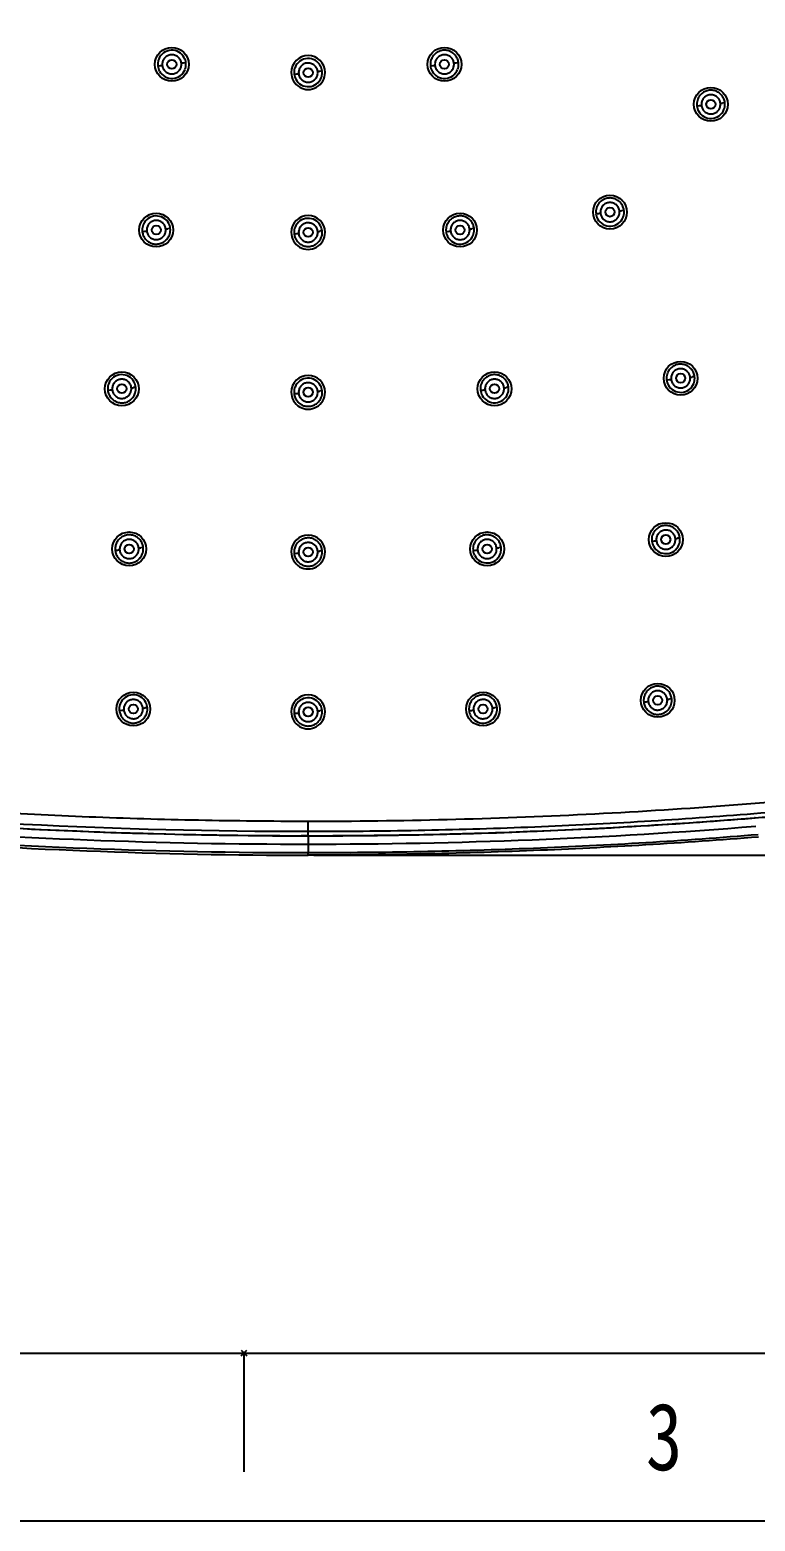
# Model space of a CAD drawing. Header units: inches. Extents: x 440 to 1212, y -520 to 27.
# Drawn here: x 618.9 to 698.2, y -519.3 to -356.3 of the extents above; entities that cross this region are included whole.
import ezdxf

# ---------------------------------------------------------------- set-up
doc = ezdxf.new("R2010")
doc.units = ezdxf.units.IN
doc.header["$LTSCALE"] = 1.21
doc.header["$MEASUREMENT"] = 0
doc.header["$PDMODE"] = 3
doc.header["$PDSIZE"] = 0.3125
doc.layers.get('0').update_dxf_attribs({"linetype": 'CONTINUOUS'})
doc.layers.get('Defpoints').update_dxf_attribs({"linetype": 'CONTINUOUS'})
doc.layers.add('DIM', color=2, linetype='CONTINUOUS')
doc.layers.add('FORM', color=7, linetype='CONTINUOUS')
doc.styles.get("Standard").update_dxf_attribs({"font": 'txt', "width": 0.8})
doc.dimstyles.new('사본 ISO-25', dxfattribs={"dimtxt": 4, "dimasz": 4, "dimexe": 1.25, "dimexo": 0.625, "dimgap": 1, "dimtad": 1, "dimtoh": 1, "dimdec": 1, "dimdsep": 46, "dimtxsty": 'Standard', "dimcen": 2.5, "dimclrd": 3, "dimclre": 3, "dimclrt": 4, "dimadec": 0, "dimazin": 0, "dimtfac": 1, "dimtdec": 1, "dimtmove": 0, "dimatfit": 3, "dimfxl": 1, "dimtfillclr": 4, "dimarcsym": 0})

# ---------------------------------------------------------------- blocks, each defined once
blk = doc.blocks.new('*D2')
at = {"layer": 'Defpoints', "color": 0, "transparency": 16777216}
for p in [(649.29, -249.52), (649.28, -446.52), (856.08, -446.53)]:
    blk.add_point(p, dxfattribs=at)
at = {"layer": 'DIM', "color": 3, "lineweight": -2, "transparency": 16777216}
for p, q in [((649.92, -249.52), (857.34, -249.53)), ((856.09, -257.53), (856.08, -438.53)), ((649.91, -446.52), (857.33, -446.53))]:
    blk.add_line(p, q, dxfattribs=at)
at = {"layer": 'DIM', "color": 3, "transparency": 16777216}
for points in [[(854.76, -257.53), (857.43, -257.53), (856.09, -249.53)], [(854.75, -438.53), (857.41, -438.53), (856.08, -446.53)]]:
    blk.add_solid(points, dxfattribs=at)
at = {"layer": 'DIM', "color": 4, "transparency": 16777216, "insert": (851.09, -348.03), "char_height": 8, "attachment_point": 5, "rotation": 89.9964}
blk.add_mtext('197', dxfattribs=at)

msp = doc.modelspace()

# ---------------------------------------------------------------- linework, layer by layer
at = {"color": 7, "linetype": 'Continuous'}
for p, q in [((633.12, -360.22), (633.35, -360.2)), ((635.66, -359.96), (635.43, -359.98)), ((635.92, -359.93), (635.66, -359.96)), ((665.46, -359.95), (665.24, -359.98)), ((665.73, -359.92), (665.46, -359.95)), ((632.86, -360.25), (633.12, -360.22)), ((647.76, -361.15), (648.03, -361.13)), ((650.56, -360.86), (650.34, -360.88)), ((650.83, -360.83), (650.56, -360.86)), ((662.66, -360.25), (662.93, -360.22)), ((662.93, -360.22), (663.15, -360.2)), ((691.79, -364.63), (692.06, -364.6)), ((694.85, -364.3), (694.59, -364.33)), ((680.76, -376.41), (681.03, -376.38)), ((683.82, -376.07), (683.56, -376.1)), ((634.22, -378.04), (633.95, -378.07)), ((667.43, -378.03), (667.17, -378.06)), ((631.15, -378.35), (631.41, -378.33)), ((647.76, -378.62), (648.02, -378.59)), ((650.83, -378.3), (650.56, -378.33)), ((664.37, -378.36), (664.64, -378.34)), ((691.54, -394.23), (691.28, -394.26)), ((627.39, -395.7), (627.65, -395.68)), ((630.45, -395.39), (630.19, -395.42)), ((650.83, -395.77), (650.56, -395.8)), ((668.13, -395.71), (668.4, -395.69)), ((671.2, -395.37), (670.94, -395.41)), ((688.48, -394.57), (688.75, -394.54)), ((647.76, -396.08), (648.02, -396.06)), ((686.86, -412.2), (687.13, -412.18)), ((689.93, -411.86), (689.67, -411.89)), ((628.2, -413.2), (628.46, -413.19)), ((631.26, -412.9), (631, -412.93)), ((647.76, -413.55), (648.02, -413.53)), ((650.83, -413.24), (650.56, -413.28)), ((667.32, -413.22), (667.59, -413.2)), ((670.39, -412.88), (670.13, -412.92)), ((685.98, -429.77), (686.24, -429.75)), ((689.04, -429.42), (688.78, -429.46)), ((628.64, -430.69), (628.91, -430.68)), ((631.71, -430.4), (631.44, -430.43)), ((647.76, -431.01), (648.02, -430.99)), ((650.83, -430.71), (650.56, -430.75)), ((666.88, -430.72), (667.14, -430.7)), ((669.94, -430.37), (669.68, -430.41)), ((649.29, -444.4), (649.29, -442.84)), ((698.16, -442.44), (698.09, -442.44)), ((649.29, -444.4), (648.51, -444.4)), ((649.29, -444.4), (649.29, -445.31)), ((649.29, -445.31), (649.29, -446.24)), ((649.29, -446.52), (649.29, -446.23))]:
    msp.add_line(p, q, dxfattribs=at)
for centre, radius in [((634.39, -360.09), 1.85), ((664.19, -360.09), 1.85), ((634.39, -360.09), 0.499), ((664.19, -360.09), 0.499), ((649.29, -360.99), 0.499), ((693.32, -364.46), 1.85), ((693.32, -364.46), 0.499), ((682.29, -376.24), 1.85), ((632.68, -378.2), 1.85), ((665.9, -378.2), 1.85), ((682.29, -376.24), 0.499), ((632.69, -378.19), 0.499), ((649.29, -378.46), 0.499), ((665.9, -378.19), 0.499), ((690.01, -394.4), 1.85), ((628.92, -395.55), 1.85), ((669.67, -395.55), 1.85), ((690.01, -394.39), 0.499), ((628.92, -395.54), 0.499), ((649.29, -395.92), 0.499), ((669.66, -395.54), 0.499), ((688.4, -412.03), 1.85), ((629.73, -413.05), 1.85), ((668.86, -413.05), 1.85), ((688.39, -412.02), 0.499), ((629.73, -413.05), 0.499), ((649.29, -413.39), 0.499), ((668.86, -413.05), 0.499), ((687.51, -429.6), 1.85), ((630.18, -430.55), 1.85), ((630.18, -430.54), 0.499), ((668.41, -430.55), 1.85), ((668.41, -430.54), 0.499), ((687.51, -429.59), 0.499), ((649.29, -430.85), 0.499)]:
    msp.add_circle(centre, radius, dxfattribs=at)
for centre, radius, start, end in [((634.39, -360.09), 1.54, 27.7144, 158.2171), ((634.4, -360.09), 1.55, 158.2887, 179.9049), ((634.36, -360.09), 1.51, 179.8146, 185.9614), ((634.39, -360.09), 1.05, 173.9195, 185.9473), ((634.39, -360.09), 1.05, 353.8556, 5.8885), ((634.38, -360.09), 1.55, 5.4348, 27.634), ((634.38, -360.08), 1.55, 339.1266, 359.9735), ((634.39, -360.09), 1.54, 0.0337, 5.3575), ((649.29, -360.99), 1.85, 0.0373, 179.956), ((649.29, -360.99), 1.54, 27.7013, 158.2134), ((664.21, -360.09), 1.56, 158.3497, 179.7871), ((664.17, -360.09), 1.51, 179.8491, 186.1074), ((664.2, -360.09), 1.05, 174.0557, 186.0858), ((664.19, -360.09), 1.05, 353.9988, 6.023), ((664.19, -360.08), 1.55, 339.0911, 359.9733), ((664.19, -360.09), 1.55, 4.7793, 6.0935), ((664.19, -360.09), 1.54, 2.8814, 4.7785), ((664.2, -360.09), 1.54, 0.0272, 2.8791), ((634.4, -360.08), 1.55, 186.0489, 208.4101), ((634.39, -360.09), 1.54, 208.4886, 339.0616), ((649.29, -360.99), 1.85, 179.9586, 0.0347), ((649.3, -360.99), 1.55, 158.285, 179.9026), ((649.26, -361), 1.51, 179.8122, 185.9523), ((649.3, -360.99), 1.55, 186.0366, 207.9122), ((649.29, -360.99), 1.54, 207.9823, 274.0011), ((637.5, -258.21), 103.45, 275.8375, 275.9614), ((649.3, -360.99), 1.05, 173.9145, 185.9367), ((649.29, -360.99), 1.54, 274.0093, 338.5171), ((649.29, -360.99), 1.05, 353.8511, 5.8724), ((649.28, -360.99), 1.55, 5.5436, 27.6226), ((649.28, -360.99), 1.55, 338.5848, 359.9692), ((649.29, -360.99), 1.54, 0.0357, 5.4682), ((664.2, -360.08), 1.55, 186.1927, 208.5337), ((664.19, -360.09), 1.54, 208.6108, 339.0293), ((693.34, -364.47), 1.56, 158.3463, 179.7794), ((693.29, -364.46), 1.51, 179.8412, 186.146), ((693.33, -364.46), 1.55, 186.2288, 207.8283), ((693.32, -364.46), 1.54, 207.8979, 338.2967), ((682.55, -273.84), 91.26, 275.9786, 276.1195), ((693.33, -364.46), 1.05, 174.0692, 186.1142), ((686.18, -288.18), 76.61, 276.1331, 276.3019), ((693.32, -364.46), 1.05, 354.0691, 6.1145), ((693.31, -364.46), 1.55, 338.367, 359.9666), ((693.37, -364.46), 1.49, 4.0178, 6.117), ((693.35, -364.46), 1.51, 359.8827, 4.0127), ((682.31, -376.24), 1.56, 158.3296, 179.7533), ((682.27, -376.24), 1.52, 179.8205, 184.0735), ((682.25, -376.24), 1.5, 184.078, 186.2342), ((682.3, -376.24), 1.55, 186.3027, 207.8971), ((675.78, -326.02), 50.63, 275.9423, 276.1958), ((682.3, -376.24), 1.05, 174.1371, 186.1792), ((678.28, -329.55), 46.85, 276.194, 276.4706), ((682.29, -376.24), 1.05, 354.137, 6.1795), ((682.28, -376.24), 1.55, 338.3996, 359.9938), ((682.34, -376.23), 1.49, 4.0619, 6.1703), ((682.32, -376.23), 1.51, 359.909, 4.0568), ((632.7, -378.2), 1.55, 158.2381, 179.8638), ((632.69, -378.2), 1.54, 27.6034, 158.1656), ((632.69, -378.2), 1.05, 173.8165, 185.8449), ((629.11, -333), 45.33, 275.8421, 276.125), ((632.68, -378.2), 1.05, 353.8166, 5.8445), ((632.68, -378.2), 1.55, 5.9062, 27.5313), ((632.73, -378.19), 1.5, 3.8595, 5.8361), ((632.71, -378.19), 1.52, 359.953, 3.8556), ((649.29, -378.46), 1.85, 0.0685, 179.8986), ((649.3, -378.46), 1.55, 158.2358, 179.8626), ((649.29, -378.46), 1.54, 27.5933, 158.1633), ((649.28, -378.46), 1.55, 5.8943, 27.521), ((665.92, -378.2), 1.56, 158.325, 179.7472), ((665.91, -378.2), 1.05, 174.1563, 186.1905), ((662.21, -334.53), 43.81, 276.2021, 276.4987), ((665.9, -378.2), 1.05, 354.1562, 6.1909), ((665.95, -378.19), 1.49, 4.0695, 6.1784), ((665.93, -378.19), 1.51, 359.9155, 4.0643), ((682.29, -376.24), 1.54, 207.9663, 338.3299), ((632.66, -378.2), 1.51, 179.783, 183.8303), ((632.63, -378.2), 1.49, 183.8353, 185.8921), ((626.91, -332.36), 46.2, 275.5921, 275.8729), ((632.67, -378.19), 1.56, 338.405, 359.8814), ((649.29, -378.46), 1.85, 179.9009, 0.0661), ((649.27, -378.46), 1.51, 179.7814, 183.8255), ((649.24, -378.46), 1.49, 183.8304, 185.8856), ((643.75, -334.8), 44, 275.5712, 275.8667), ((649.3, -378.46), 1.05, 173.8137, 185.836), ((645.81, -334.16), 44.43, 275.8452, 276.1332), ((649.29, -378.46), 1.05, 353.8138, 5.8356), ((649.28, -378.45), 1.56, 338.4064, 359.883), ((649.33, -378.45), 1.5, 3.8519, 5.8239), ((649.32, -378.45), 1.52, 359.9545, 3.8481), ((665.88, -378.2), 1.52, 179.8141, 184.078), ((665.86, -378.2), 1.5, 184.0825, 186.2441), ((665.91, -378.19), 1.55, 186.3127, 207.9067), ((665.9, -378.2), 1.54, 207.9759, 338.3371), ((659.92, -332.94), 45.65, 275.9337, 276.2142), ((665.89, -378.19), 1.55, 338.4066, 0.0006), ((628.92, -395.54), 1.54, 27.4991, 158.1171), ((649.29, -395.93), 1.85, 0.1067, 179.8413), ((649.29, -395.93), 1.54, 27.4855, 158.1134), ((690.03, -394.4), 1.56, 158.3069, 179.7171), ((689.99, -394.4), 1.52, 179.783, 184.1356), ((690.02, -394.4), 1.05, 174.2264, 186.2754), ((687.79, -364.6), 29.87, 276.2857, 276.7197), ((690.01, -394.4), 1.05, 354.2263, 6.2758), ((690, -394.39), 1.55, 338.4455, 0.0309), ((690.06, -394.39), 1.49, 4.1267, 6.2499), ((690.04, -394.39), 1.51, 359.9449, 4.1215), ((628.93, -395.55), 1.55, 158.1905, 179.8254), ((628.89, -395.55), 1.51, 179.7456, 183.7648), ((628.87, -395.55), 1.49, 183.7697, 185.812), ((624.93, -366.56), 29.24, 275.3365, 275.7797), ((628.92, -395.55), 1.05, 173.7184, 185.749), ((627.07, -366.61), 28.98, 275.7361, 276.1789), ((628.92, -395.55), 1.05, 353.7185, 5.7485), ((628.91, -395.55), 1.55, 5.7922, 27.4261), ((628.9, -395.54), 1.56, 338.4267, 359.9198), ((628.96, -395.54), 1.5, 3.7974, 5.722), ((628.94, -395.54), 1.52, 359.9926, 3.7937), ((649.29, -395.93), 1.85, 179.8431, 0.1049), ((649.3, -395.93), 1.55, 158.1867, 179.8229), ((649.27, -395.93), 1.51, 179.7427, 183.7579), ((649.24, -395.93), 1.49, 183.7628, 185.8031), ((645.44, -368.22), 27.96, 275.3068, 275.7716), ((649.3, -395.93), 1.05, 173.7115, 185.7364), ((647.52, -367.75), 28.22, 275.738, 276.1915), ((649.29, -395.93), 1.05, 353.7116, 5.7359), ((649.28, -395.93), 1.55, 5.7763, 27.4122), ((649.28, -395.92), 1.56, 338.429, 359.9227), ((649.33, -395.92), 1.5, 3.7876, 5.7057), ((649.32, -395.92), 1.52, 359.9955, 3.7839), ((669.68, -395.55), 1.56, 158.3012, 179.7098), ((669.65, -395.55), 1.52, 179.7752, 184.1419), ((669.62, -395.55), 1.5, 184.1466, 186.3609), ((669.67, -395.54), 1.55, 186.4291, 208.0144), ((665.42, -366.74), 29.1, 275.8793, 276.3191), ((669.67, -395.55), 1.05, 174.2503, 186.2903), ((667.61, -367.37), 28.24, 276.2958, 276.7561), ((669.66, -395.55), 1.05, 354.2502, 6.2908), ((669.66, -395.54), 1.55, 338.4542, 0.0393), ((669.72, -395.54), 1.49, 4.1365, 6.2605), ((669.69, -395.54), 1.51, 359.953, 4.1313), ((689.97, -394.4), 1.5, 184.1402, 186.3474), ((690.02, -394.39), 1.55, 186.4157, 208.0015), ((690.01, -394.4), 1.54, 208.0699, 338.3766), ((685.51, -363.2), 31.5, 275.8907, 276.298), ((669.67, -395.54), 1.54, 208.0828, 338.3856), ((649.29, -413.39), 1.85, 0.1449, 179.7841), ((688.41, -412.03), 1.56, 158.2822, 179.6803), ((688.38, -412.03), 1.52, 179.7446, 184.1954), ((688.35, -412.03), 1.5, 184.2002, 186.4577), ((688.4, -412.02), 1.55, 186.5257, 208.1035), ((684.83, -389.64), 22.65, 275.8365, 276.4019), ((688.4, -412.04), 1.05, 174.3209, 186.3718), ((687, -390.1), 21.95, 276.3739, 276.9654), ((688.39, -412.04), 1.05, 354.3208, 6.3724), ((688.39, -412.03), 1.55, 338.492, 0.0693), ((688.45, -412.02), 1.49, 4.191, 6.3279), ((688.42, -412.02), 1.51, 359.9822, 4.1857), ((629.7, -413.05), 1.51, 179.7074, 183.6973), ((629.68, -413.06), 1.49, 183.7021, 185.7294), ((626.59, -392.11), 21.15, 275.0713, 275.684), ((629.73, -413.06), 1.05, 173.6168, 185.6495), ((628.69, -391.87), 21.19, 275.6305, 276.2361), ((629.73, -413.06), 1.05, 353.6169, 5.6489), ((629.72, -413.05), 1.55, 338.4007, 0.0075), ((629.77, -413.05), 1.5, 3.7325, 5.6031), ((629.75, -413.05), 1.52, 0.0335, 3.7289), ((649.29, -413.39), 1.85, 179.7852, 0.1438), ((649.27, -413.4), 1.51, 179.704, 183.6905), ((649.24, -413.4), 1.49, 183.6953, 185.7209), ((646.22, -393.13), 20.48, 275.0423, 275.6764), ((649.3, -413.4), 1.05, 173.6083, 185.6375), ((648.31, -392.72), 20.68, 275.6307, 276.2499), ((649.29, -413.4), 1.05, 353.6085, 5.6369), ((649.28, -413.39), 1.55, 338.4033, 0.0107), ((649.33, -413.39), 1.5, 3.7235, 5.5878), ((649.32, -413.39), 1.52, 0.0366, 3.72), ((668.87, -413.06), 1.56, 158.2758, 179.6717), ((668.84, -413.05), 1.52, 179.7355, 184.2053), ((668.82, -413.06), 1.5, 184.2101, 186.4773), ((668.86, -413.05), 1.55, 186.5446, 208.1214), ((668.86, -413.05), 1.54, 208.189, 338.435), ((665.48, -392.52), 20.79, 275.8183, 276.4331), ((668.86, -413.06), 1.05, 174.3473, 186.3915), ((667.59, -392.27), 20.81, 276.3882, 277.0137), ((668.85, -413.06), 1.05, 354.3471, 6.3921), ((668.85, -413.05), 1.55, 338.5027, 0.0794), ((668.91, -413.04), 1.49, 4.2038, 6.3425), ((668.88, -413.05), 1.51, 359.9916, 4.1985), ((688.4, -412.03), 1.54, 208.1712, 338.4239), ((630.19, -430.54), 1.55, 158.0919, 179.7458), ((630.18, -430.54), 1.54, 27.2838, 158.0168), ((630.17, -430.55), 1.55, 5.5561, 27.209), ((649.29, -430.86), 1.85, 0.1932, 179.727), ((649.3, -430.86), 1.55, 158.0874, 179.7423), ((649.29, -430.86), 1.54, 27.2715, 158.0122), ((649.28, -430.86), 1.55, 5.5421, 27.1965), ((668.43, -430.55), 1.56, 158.2496, 179.634), ((687.53, -429.6), 1.56, 158.2564, 179.6438), ((687.49, -429.6), 1.52, 179.7065, 184.2541), ((687.47, -429.6), 1.5, 184.259, 186.5661), ((684.5, -412.51), 17.33, 275.7749, 276.5127), ((687.51, -429.61), 1.05, 174.4154, 186.4681), ((686.59, -412.2), 17.4, 276.4591, 277.2068), ((687.51, -429.61), 1.05, 354.4152, 6.4689), ((687.49, -429.59), 1.56, 338.5339, 359.9886), ((687.56, -429.59), 1.49, 4.2541, 6.4044), ((687.53, -429.59), 1.51, 0.0193, 4.2488), ((630.15, -430.55), 1.51, 179.6692, 183.6303), ((630.12, -430.55), 1.49, 183.6351, 185.6476), ((627.52, -414.17), 16.57, 274.8068, 275.589), ((630.18, -430.56), 1.05, 173.5139, 185.5505), ((629.61, -413.82), 16.71, 275.5266, 276.2943), ((630.17, -430.56), 1.05, 353.514, 5.5498), ((630.17, -430.54), 1.55, 338.422, 0.0479), ((630.22, -430.54), 1.5, 3.668, 5.4847), ((630.2, -430.54), 1.52, 0.0744, 3.6646), ((649.29, -430.86), 1.85, 179.7271, 0.1931), ((649.27, -430.86), 1.51, 179.6654, 183.6233), ((649.24, -430.86), 1.49, 183.6281, 185.639), ((646.68, -414.9), 16.15, 274.7775, 275.581), ((649.3, -430.87), 1.05, 173.5043, 185.5392), ((648.75, -414.4), 16.45, 275.524, 276.3027), ((649.29, -430.87), 1.05, 353.5044, 5.5384), ((649.28, -430.86), 1.55, 338.4248, 0.0514), ((649.34, -430.85), 1.5, 3.6596, 5.4702), ((649.32, -430.86), 1.52, 0.078, 3.6562), ((668.39, -430.55), 1.52, 179.6961, 184.2684), ((668.37, -430.55), 1.5, 184.2734, 186.5931), ((668.42, -430.54), 1.55, 186.6604, 208.2286), ((668.41, -430.54), 1.54, 208.2955, 338.4833), ((665.5, -414.41), 16.37, 275.7438, 276.5374), ((668.41, -430.56), 1.05, 174.4439, 186.493), ((667.59, -414.05), 16.49, 276.4792, 277.2694), ((668.41, -430.56), 1.05, 354.4438, 6.4939), ((668.4, -430.54), 1.55, 338.5502, 0.1185), ((668.46, -430.54), 1.49, 4.2707, 6.4239), ((668.44, -430.54), 1.51, 0.0302, 4.2654), ((649.34, 166.5), 610.9, 264.15441, 269.99604), ((649.25, 164.92), 608.83, 264.14675, 270.00363), ((647.89, 138.97), 583.35, 266.37143, 267.78133), ((651.39, 127.99), 572.34, 273.1436, 274.6809), ((649.32, 166.47), 612.99, 265.47229, 269.99754), ((649.37, 167.62), 613.86, 265.47623, 269.99328), ((648.75, 152.49), 597.8, 265.42018, 270.05164), ((648.64, 156.74), 601.13, 267.77493, 268.23298), ((649.24, 180.16), 624.55, 268.244, 269.9323), ((649.76, 153.99), 599.3, 269.95498, 274.63928), ((649.33, 181.02), 625.41, 269.99678, 271.32131), ((649.61, 166.93), 611.32, 271.3254, 271.58609), ((650, 154.07), 598.46, 271.58251, 272.86668), ((650.59, 141.54), 585.92, 272.87028, 273.14845)]:
    msp.add_arc(centre, radius, start, end, dxfattribs=at)
for points, knots in [([(649.29, -442.83), (647.3, -442.83), (643.3, -442.81), (637.32, -442.72), (631.33, -442.57), (625.34, -442.36), (619.36, -442.1), (613.38, -441.77), (607.4, -441.39), (601.43, -440.95), (595.46, -440.45), (589.5, -439.89), (583.54, -439.27), (577.6, -438.5), (571.69, -437.49), (565.85, -436.16), (560.11, -434.41), (554.56, -432.13), (549.32, -429.2), (545.29, -426.24), (542.3, -423.6), (540.18, -421.47), (538.2, -419.22), (535.75, -416.07), (533.58, -412.71), (531.67, -409.2), (529.9, -405.62), (528.36, -401.93), (527.01, -398.17), (526.09, -395.32), (525.25, -392.45), (524.48, -389.55), (523.78, -386.64), (522.94, -382.74), (522.22, -378.81), (521.6, -374.87), (521.18, -371.9), (520.81, -368.93), (520.54, -366.45), (520.34, -364.46), (520.21, -362.97), (520.08, -361.48), (519.97, -359.98), (519.88, -358.49), (519.79, -356.99), (519.73, -355.75), (519.69, -354.75), (519.65, -353.75), (519.62, -352.51), (519.59, -351.26), (519.57, -350.26), (519.55, -349.26), (519.55, -348.51), (519.55, -348.02)], [0, 0, 0, 0, 0.03125, 0.062501, 0.093751, 0.125001, 0.156252, 0.187502, 0.218752, 0.250003, 0.281253, 0.312503, 0.343754, 0.375004, 0.406255, 0.437504, 0.468754, 0.500001, 0.531246, 0.562489, 0.578118, 0.593747, 0.609375, 0.625003, 0.656247, 0.671874, 0.6875, 0.718747, 0.734372, 0.749998, 0.765624, 0.781249, 0.796874, 0.8125, 0.843749, 0.859374, 0.874999, 0.890624, 0.906249, 0.914062, 0.921874, 0.929687, 0.937499, 0.945312, 0.953124, 0.960937, 0.964843, 0.96875, 0.976562, 0.984375, 0.988281, 0.992187, 1, 1, 1, 1]), ([(649.29, -444.4), (653.34, -444.4), (661.43, -444.32), (673.56, -443.95), (683.66, -443.45), (691.73, -442.93), (697.78, -442.48), (703.83, -441.97), (709.87, -441.4), (715.9, -440.75), (721.92, -439.96), (727.89, -438.91), (732.82, -437.75), (736.7, -436.6), (739.57, -435.62), (742.4, -434.51), (745.15, -433.24), (747.84, -431.82), (751.29, -429.7), (755.35, -426.68), (759.75, -422.48), (762.97, -418.57), (765.26, -415.23), (766.85, -412.64), (768.3, -409.98), (769.64, -407.26), (770.87, -404.48), (772.37, -400.73), (774.66, -394.02), (776.63, -386.16), (778.09, -378.21), (778.83, -373.2), (779.33, -369.19), (779.78, -365.17), (780.38, -358.12), (780.61, -352.05), (780.61, -348)], [0, 0, 0, 0, 0.062501, 0.125002, 0.187503, 0.218754, 0.250005, 0.281256, 0.312507, 0.343757, 0.375008, 0.406259, 0.437508, 0.453135, 0.468763, 0.484391, 0.50002, 0.515648, 0.531277, 0.562518, 0.59376, 0.625003, 0.64063, 0.656258, 0.671886, 0.687513, 0.70314, 0.718767, 0.750017, 0.812499, 0.84375, 0.875002, 0.890628, 0.906254, 0.937505, 1, 1, 1, 1]), ([(649.29, -443.91), (653.3, -443.91), (661.3, -443.83), (673.31, -443.48), (685.3, -442.89), (697.28, -442.06), (709.25, -441), (719.23, -439.91), (727.16, -438.56), (733.08, -437.21), (738.9, -435.43), (743.6, -433.5), (747.21, -431.62), (749.83, -430.04), (752.36, -428.3), (754.78, -426.41), (757.07, -424.38), (759.93, -421.5), (762.53, -418.36), (764.84, -414.99), (766.43, -412.38), (767.9, -409.72), (769.68, -406.09), (771.62, -401.44), (773.57, -395.72), (775.19, -389.9), (776.98, -382.04), (778.59, -372.1), (779.84, -360.09), (780.13, -352.04), (780.13, -348.02)], [0, 0, 0, 0, 0.062128, 0.124218, 0.18629, 0.248364, 0.310482, 0.372757, 0.404, 0.435341, 0.466804, 0.498285, 0.514047, 0.529871, 0.54578, 0.561669, 0.57744, 0.593152, 0.624684, 0.640555, 0.656396, 0.672114, 0.687753, 0.718989, 0.75024, 0.781498, 0.812747, 0.875153, 0.937558, 1, 1, 1, 1]), ([(665.56, -359.37), (665.49, -359.24), (665.36, -359.06), (665.14, -358.86), (664.9, -358.7), (664.62, -358.59), (664.33, -358.55), (664.04, -358.54), (663.68, -358.61), (663.29, -358.82), (662.96, -359.12), (662.82, -359.38), (662.76, -359.52)], [0, 0, 0, 0, 0.124681, 0.187089, 0.249584, 0.374597, 0.437243, 0.499767, 0.624306, 0.749174, 0.874676, 1, 1, 1, 1]), ([(635.43, -359.98), (635.42, -359.85), (635.37, -359.66), (635.23, -359.45), (635.05, -359.26), (634.83, -359.12), (634.58, -359.05), (634.39, -359.03), (634.2, -359.05), (633.95, -359.12), (633.73, -359.26), (633.55, -359.44), (633.42, -359.66), (633.36, -359.85), (633.35, -359.98)], [0, 0, 0, 0, 0.124762, 0.187345, 0.250005, 0.374805, 0.437421, 0.500073, 0.562716, 0.625314, 0.750089, 0.812722, 0.875298, 1, 1, 1, 1]), ([(633.35, -360.2), (633.36, -360.32), (633.42, -360.51), (633.55, -360.73), (633.73, -360.92), (633.95, -361.06), (634.2, -361.13), (634.39, -361.14), (634.58, -361.13), (634.83, -361.06), (635.05, -360.92), (635.23, -360.73), (635.36, -360.51), (635.42, -360.33), (635.43, -360.2)], [0, 0, 0, 0, 0.124773, 0.187349, 0.250011, 0.374813, 0.437419, 0.50006, 0.562697, 0.625288, 0.750067, 0.812709, 0.875271, 1, 1, 1, 1]), ([(650.34, -360.88), (650.32, -360.76), (650.27, -360.57), (650.13, -360.35), (649.96, -360.16), (649.73, -360.03), (649.49, -359.96), (649.29, -359.94), (649.1, -359.95), (648.86, -360.02), (648.63, -360.16), (648.46, -360.35), (648.32, -360.57), (648.27, -360.76), (648.25, -360.88)], [0, 0, 0, 0, 0.124761, 0.187344, 0.250003, 0.374803, 0.437419, 0.500071, 0.562715, 0.625313, 0.750088, 0.812722, 0.875298, 1, 1, 1, 1]), ([(665.24, -359.98), (665.22, -359.85), (665.17, -359.66), (665.03, -359.44), (664.86, -359.26), (664.58, -359.09), (664.19, -359.01), (663.81, -359.09), (663.48, -359.29), (663.24, -359.6), (663.17, -359.85), (663.15, -359.98)], [0, 0, 0, 0, 0.124947, 0.187642, 0.250399, 0.375389, 0.500332, 0.625241, 0.750224, 0.875088, 1, 1, 1, 1]), ([(663.15, -360.2), (663.17, -360.33), (663.22, -360.51), (663.36, -360.73), (663.53, -360.92), (663.76, -361.06), (664, -361.13), (664.2, -361.14), (664.39, -361.13), (664.64, -361.06), (664.86, -360.92), (665.03, -360.73), (665.17, -360.51), (665.22, -360.32), (665.24, -360.2)], [0, 0, 0, 0, 0.124781, 0.187348, 0.250009, 0.374818, 0.437423, 0.500065, 0.562703, 0.625295, 0.750072, 0.812713, 0.875277, 1, 1, 1, 1]), ([(665.73, -359.92), (665.72, -359.87), (665.69, -359.68), (665.62, -359.5), (665.56, -359.37)], [0, 0, 0, 0, 0.251327, 1, 1, 1, 1]), ([(648.25, -361.1), (648.27, -361.23), (648.32, -361.42), (648.45, -361.64), (648.63, -361.82), (648.85, -361.96), (649.1, -362.03), (649.29, -362.05), (649.48, -362.03), (649.73, -361.96), (649.95, -361.83), (650.13, -361.64), (650.27, -361.42), (650.32, -361.23), (650.34, -361.11)], [0, 0, 0, 0, 0.124773, 0.187348, 0.250009, 0.374811, 0.437417, 0.500058, 0.562695, 0.625286, 0.750067, 0.812709, 0.875271, 1, 1, 1, 1]), ([(694.68, -363.74), (694.61, -363.61), (694.48, -363.43), (694.27, -363.24), (694.02, -363.08), (693.75, -362.97), (693.46, -362.92), (693.17, -362.91), (692.8, -362.99), (692.41, -363.19), (692.09, -363.5), (691.94, -363.75), (691.89, -363.89)], [0, 0, 0, 0, 0.124649, 0.187044, 0.249529, 0.374527, 0.437169, 0.499692, 0.624237, 0.749121, 0.874646, 1, 1, 1, 1]), ([(694.37, -364.35), (694.35, -364.22), (694.3, -364.04), (694.16, -363.82), (693.98, -363.63), (693.71, -363.46), (693.32, -363.39), (692.94, -363.46), (692.6, -363.67), (692.37, -363.98), (692.29, -364.23), (692.28, -364.35)], [0, 0, 0, 0, 0.124947, 0.187642, 0.250399, 0.375386, 0.500328, 0.625236, 0.75022, 0.875086, 1, 1, 1, 1]), ([(692.28, -364.58), (692.3, -364.7), (692.35, -364.89), (692.49, -365.11), (692.66, -365.3), (692.89, -365.43), (693.13, -365.5), (693.32, -365.52), (693.52, -365.5), (693.76, -365.43), (693.99, -365.29), (694.16, -365.11), (694.3, -364.89), (694.35, -364.7), (694.37, -364.57)], [0, 0, 0, 0, 0.124761, 0.187344, 0.250003, 0.3748, 0.437415, 0.500066, 0.562708, 0.625306, 0.750083, 0.812718, 0.875295, 1, 1, 1, 1]), ([(694.85, -364.3), (694.85, -364.25), (694.82, -364.06), (694.75, -363.87), (694.68, -363.74)], [0, 0, 0, 0, 0.251324, 1, 1, 1, 1]), ([(683.65, -375.52), (683.58, -375.39), (683.45, -375.21), (683.24, -375.02), (682.99, -374.85), (682.72, -374.75), (682.43, -374.7), (682.14, -374.69), (681.77, -374.77), (681.38, -374.97), (681.06, -375.27), (680.91, -375.53), (680.86, -375.67)], [0, 0, 0, 0, 0.124654, 0.187052, 0.249541, 0.374549, 0.437197, 0.499725, 0.624273, 0.749152, 0.874663, 1, 1, 1, 1]), ([(683.34, -376.13), (683.32, -376), (683.27, -375.81), (683.13, -375.6), (682.95, -375.41), (682.67, -375.24), (682.29, -375.17), (681.9, -375.24), (681.57, -375.45), (681.33, -375.76), (681.26, -376.01), (681.25, -376.14)], [0, 0, 0, 0, 0.124944, 0.187639, 0.250394, 0.375383, 0.500326, 0.625237, 0.750222, 0.875088, 1, 1, 1, 1]), ([(681.25, -376.36), (681.27, -376.48), (681.32, -376.67), (681.46, -376.89), (681.63, -377.08), (681.86, -377.21), (682.1, -377.28), (682.3, -377.3), (682.49, -377.28), (682.73, -377.21), (682.96, -377.07), (683.13, -376.88), (683.27, -376.67), (683.32, -376.48), (683.34, -376.35)], [0, 0, 0, 0, 0.124759, 0.187341, 0.249999, 0.374796, 0.437412, 0.500064, 0.562708, 0.625307, 0.750085, 0.81272, 0.875297, 1, 1, 1, 1]), ([(683.82, -376.07), (683.82, -376.02), (683.79, -375.83), (683.72, -375.65), (683.65, -375.52)], [0, 0, 0, 0, 0.251316, 1, 1, 1, 1]), ([(633.73, -378.09), (633.71, -377.97), (633.66, -377.78), (633.52, -377.56), (633.35, -377.37), (633.13, -377.23), (632.88, -377.16), (632.69, -377.15), (632.49, -377.16), (632.25, -377.23), (632.02, -377.37), (631.85, -377.56), (631.71, -377.77), (631.66, -377.96), (631.64, -378.09)], [0, 0, 0, 0, 0.12476, 0.187344, 0.250004, 0.374806, 0.437424, 0.500076, 0.562721, 0.625319, 0.750094, 0.812726, 0.875301, 1, 1, 1, 1]), ([(650.34, -378.36), (650.32, -378.23), (650.27, -378.04), (650.13, -377.82), (649.96, -377.63), (649.74, -377.5), (649.49, -377.43), (649.3, -377.41), (649.1, -377.42), (648.86, -377.49), (648.63, -377.63), (648.46, -377.82), (648.32, -378.03), (648.27, -378.22), (648.25, -378.35)], [0, 0, 0, 0, 0.124758, 0.187342, 0.250001, 0.374802, 0.437419, 0.500072, 0.562716, 0.625316, 0.750092, 0.812725, 0.875301, 1, 1, 1, 1]), ([(667.26, -377.48), (667.19, -377.35), (667.06, -377.17), (666.85, -376.97), (666.6, -376.81), (666.33, -376.7), (666.04, -376.66), (665.75, -376.65), (665.39, -376.72), (664.99, -376.93), (664.67, -377.23), (664.52, -377.49), (664.47, -377.62)], [0, 0, 0, 0, 0.12467, 0.187075, 0.249569, 0.374587, 0.437238, 0.499768, 0.624315, 0.749185, 0.874682, 1, 1, 1, 1]), ([(666.95, -378.09), (666.93, -377.96), (666.88, -377.77), (666.74, -377.55), (666.56, -377.37), (666.28, -377.2), (665.9, -377.13), (665.51, -377.2), (665.18, -377.41), (664.94, -377.72), (664.87, -377.97), (664.86, -378.09)], [0, 0, 0, 0, 0.124944, 0.187638, 0.250395, 0.375385, 0.50033, 0.625241, 0.750226, 0.87509, 1, 1, 1, 1]), ([(667.43, -378.03), (667.43, -377.98), (667.4, -377.79), (667.33, -377.6), (667.26, -377.48)], [0, 0, 0, 0, 0.251314, 1, 1, 1, 1]), ([(631.15, -378.35), (631.16, -378.4), (631.19, -378.6), (631.25, -378.78), (631.32, -378.91)], [0, 0, 0, 0, 0.251356, 1, 1, 1, 1]), ([(631.32, -378.91), (631.39, -379.04), (631.52, -379.22), (631.74, -379.42), (631.98, -379.58), (632.26, -379.69), (632.54, -379.73), (632.84, -379.74), (633.2, -379.67), (633.59, -379.47), (633.92, -379.16), (634.06, -378.9), (634.12, -378.76)], [0, 0, 0, 0, 0.1247, 0.187112, 0.249609, 0.374612, 0.437248, 0.499761, 0.624286, 0.74915, 0.874665, 1, 1, 1, 1]), ([(631.64, -378.31), (631.66, -378.43), (631.71, -378.62), (631.84, -378.84), (632.02, -379.03), (632.3, -379.2), (632.68, -379.27), (633.07, -379.2), (633.4, -379), (633.64, -378.69), (633.71, -378.44), (633.73, -378.31)], [0, 0, 0, 0, 0.124946, 0.187642, 0.2504, 0.375393, 0.500339, 0.625249, 0.750231, 0.875092, 1, 1, 1, 1]), ([(647.76, -378.62), (647.77, -378.66), (647.79, -378.86), (647.86, -379.04), (647.93, -379.17)], [0, 0, 0, 0, 0.251358, 1, 1, 1, 1]), ([(647.93, -379.17), (648, -379.3), (648.13, -379.48), (648.34, -379.68), (648.59, -379.84), (648.86, -379.95), (649.15, -380), (649.44, -380), (649.81, -379.93), (650.2, -379.73), (650.52, -379.42), (650.67, -379.16), (650.72, -379.03)], [0, 0, 0, 0, 0.124714, 0.187132, 0.249634, 0.374643, 0.437281, 0.499795, 0.624317, 0.749175, 0.87468, 1, 1, 1, 1]), ([(648.25, -378.57), (648.26, -378.7), (648.32, -378.89), (648.45, -379.1), (648.63, -379.29), (648.91, -379.46), (649.29, -379.54), (649.67, -379.47), (650.01, -379.26), (650.25, -378.95), (650.32, -378.7), (650.34, -378.58)], [0, 0, 0, 0, 0.124945, 0.18764, 0.250397, 0.375389, 0.500334, 0.625245, 0.750229, 0.875091, 1, 1, 1, 1]), ([(664.86, -378.31), (664.88, -378.44), (664.93, -378.63), (665.07, -378.85), (665.24, -379.03), (665.47, -379.17), (665.71, -379.24), (665.91, -379.26), (666.1, -379.24), (666.34, -379.17), (666.57, -379.03), (666.74, -378.84), (666.88, -378.62), (666.93, -378.43), (666.95, -378.31)], [0, 0, 0, 0, 0.124758, 0.187341, 0.249999, 0.374798, 0.437415, 0.500068, 0.562712, 0.625311, 0.750089, 0.812723, 0.875299, 1, 1, 1, 1]), ([(671.03, -394.82), (670.96, -394.69), (670.83, -394.51), (670.61, -394.32), (670.37, -394.16), (670.09, -394.05), (669.8, -394), (669.51, -394), (669.15, -394.07), (668.76, -394.27), (668.44, -394.58), (668.29, -394.84), (668.23, -394.97)], [0, 0, 0, 0, 0.124657, 0.187059, 0.249552, 0.374575, 0.437231, 0.499767, 0.624322, 0.749196, 0.874689, 1, 1, 1, 1]), ([(691.37, -393.67), (691.3, -393.55), (691.17, -393.37), (690.95, -393.17), (690.71, -393.01), (690.43, -392.9), (690.15, -392.86), (689.86, -392.85), (689.49, -392.92), (689.1, -393.13), (688.78, -393.43), (688.63, -393.69), (688.58, -393.82)], [0, 0, 0, 0, 0.12464, 0.187034, 0.24952, 0.374532, 0.437184, 0.499717, 0.624274, 0.749158, 0.874667, 1, 1, 1, 1]), ([(691.06, -394.29), (691.04, -394.16), (690.98, -393.97), (690.85, -393.76), (690.67, -393.57), (690.39, -393.4), (690.01, -393.33), (689.62, -393.4), (689.29, -393.61), (689.05, -393.92), (688.98, -394.17), (688.97, -394.3)], [0, 0, 0, 0, 0.12494, 0.187632, 0.250387, 0.375374, 0.50032, 0.625235, 0.750223, 0.87509, 1, 1, 1, 1]), ([(691.54, -394.23), (691.54, -394.18), (691.5, -393.99), (691.44, -393.8), (691.37, -393.67)], [0, 0, 0, 0, 0.251304, 1, 1, 1, 1]), ([(627.39, -395.7), (627.39, -395.75), (627.42, -395.94), (627.49, -396.13), (627.56, -396.26)], [0, 0, 0, 0, 0.251366, 1, 1, 1, 1]), ([(629.96, -395.45), (629.95, -395.32), (629.9, -395.13), (629.76, -394.91), (629.59, -394.72), (629.36, -394.58), (629.12, -394.51), (628.92, -394.5), (628.73, -394.51), (628.48, -394.58), (628.26, -394.72), (628.08, -394.9), (627.95, -395.12), (627.89, -395.31), (627.88, -395.44)], [0, 0, 0, 0, 0.124756, 0.18734, 0.25, 0.374805, 0.437424, 0.500079, 0.562725, 0.625325, 0.750101, 0.812732, 0.875306, 1, 1, 1, 1]), ([(627.88, -395.66), (627.89, -395.78), (627.94, -395.97), (628.08, -396.19), (628.25, -396.38), (628.53, -396.55), (628.91, -396.62), (629.3, -396.55), (629.63, -396.35), (629.87, -396.04), (629.95, -395.79), (629.96, -395.67)], [0, 0, 0, 0, 0.124943, 0.187638, 0.250397, 0.375392, 0.500342, 0.625255, 0.750237, 0.875096, 1, 1, 1, 1]), ([(650.34, -395.83), (650.32, -395.7), (650.27, -395.51), (650.13, -395.29), (649.96, -395.1), (649.74, -394.97), (649.49, -394.9), (649.3, -394.88), (649.11, -394.89), (648.86, -394.96), (648.63, -395.1), (648.46, -395.29), (648.32, -395.5), (648.27, -395.69), (648.25, -395.82)], [0, 0, 0, 0, 0.124754, 0.187336, 0.249995, 0.374797, 0.437417, 0.500071, 0.562718, 0.625319, 0.750097, 0.81273, 0.875305, 1, 1, 1, 1]), ([(648.25, -396.04), (648.26, -396.16), (648.32, -396.35), (648.45, -396.57), (648.63, -396.76), (648.9, -396.93), (649.29, -397.01), (649.67, -396.94), (650.01, -396.73), (650.25, -396.43), (650.32, -396.17), (650.34, -396.05)], [0, 0, 0, 0, 0.124941, 0.187635, 0.250392, 0.375385, 0.500334, 0.625249, 0.750234, 0.875095, 1, 1, 1, 1]), ([(670.71, -395.44), (670.69, -395.31), (670.64, -395.12), (670.5, -394.9), (670.33, -394.72), (670.05, -394.55), (669.66, -394.48), (669.28, -394.55), (668.95, -394.76), (668.71, -395.07), (668.64, -395.32), (668.62, -395.45)], [0, 0, 0, 0, 0.12494, 0.187632, 0.250388, 0.375378, 0.500326, 0.625242, 0.750229, 0.875093, 1, 1, 1, 1]), ([(668.62, -395.67), (668.64, -395.79), (668.7, -395.98), (668.83, -396.2), (669.01, -396.39), (669.23, -396.52), (669.48, -396.59), (669.67, -396.61), (669.86, -396.59), (670.11, -396.52), (670.33, -396.38), (670.51, -396.19), (670.64, -395.97), (670.7, -395.78), (670.71, -395.66)], [0, 0, 0, 0, 0.124754, 0.187335, 0.249992, 0.374792, 0.437411, 0.500065, 0.562711, 0.625312, 0.750092, 0.812727, 0.875302, 1, 1, 1, 1]), ([(671.2, -395.37), (671.19, -395.33), (671.16, -395.13), (671.09, -394.95), (671.03, -394.82)], [0, 0, 0, 0, 0.251301, 1, 1, 1, 1]), ([(688.97, -394.52), (688.99, -394.64), (689.04, -394.83), (689.18, -395.05), (689.35, -395.24), (689.58, -395.37), (689.82, -395.44), (690.02, -395.46), (690.21, -395.44), (690.46, -395.37), (690.68, -395.23), (690.85, -395.04), (690.99, -394.82), (691.04, -394.64), (691.06, -394.51)], [0, 0, 0, 0, 0.124754, 0.187334, 0.249991, 0.374788, 0.437405, 0.500058, 0.562704, 0.625305, 0.750086, 0.812722, 0.875299, 1, 1, 1, 1]), ([(627.56, -396.26), (627.62, -396.39), (627.75, -396.57), (627.97, -396.76), (628.21, -396.92), (628.49, -397.03), (628.78, -397.08), (629.07, -397.09), (629.44, -397.02), (629.83, -396.81), (630.15, -396.51), (630.3, -396.25), (630.35, -396.11)], [0, 0, 0, 0, 0.124705, 0.187118, 0.249615, 0.374615, 0.437248, 0.499758, 0.624279, 0.749142, 0.874663, 1, 1, 1, 1]), ([(647.76, -396.08), (647.76, -396.13), (647.79, -396.32), (647.86, -396.51), (647.93, -396.64)], [0, 0, 0, 0, 0.25137, 1, 1, 1, 1]), ([(647.93, -396.64), (648, -396.77), (648.13, -396.95), (648.34, -397.14), (648.59, -397.31), (648.86, -397.42), (649.15, -397.46), (649.44, -397.47), (649.81, -397.4), (650.2, -397.19), (650.52, -396.89), (650.67, -396.63), (650.73, -396.49)], [0, 0, 0, 0, 0.124719, 0.187138, 0.24964, 0.374646, 0.437281, 0.499792, 0.62431, 0.749167, 0.874678, 1, 1, 1, 1]), ([(689.75, -411.3), (689.69, -411.18), (689.56, -411), (689.34, -410.8), (689.1, -410.64), (688.82, -410.54), (688.53, -410.49), (688.24, -410.48), (687.88, -410.55), (687.49, -410.76), (687.17, -411.06), (687.02, -411.32), (686.97, -411.46)], [0, 0, 0, 0, 0.124636, 0.18703, 0.249519, 0.374541, 0.4372, 0.499741, 0.624305, 0.749188, 0.874684, 1, 1, 1, 1]), ([(631.1, -412.34), (631.03, -412.21), (630.86, -411.97), (630.51, -411.7), (630.09, -411.53), (629.65, -411.49), (629.22, -411.58), (628.83, -411.78), (628.5, -412.08), (628.36, -412.34), (628.3, -412.48)], [0, 0, 0, 0, 0.125078, 0.250771, 0.375943, 0.500687, 0.625462, 0.750602, 0.875403, 1, 1, 1, 1]), ([(630.77, -412.96), (630.76, -412.83), (630.71, -412.64), (630.57, -412.42), (630.4, -412.23), (630.17, -412.1), (629.93, -412.02), (629.74, -412.01), (629.54, -412.02), (629.3, -412.09), (629.07, -412.23), (628.9, -412.41), (628.76, -412.63), (628.7, -412.82), (628.69, -412.94)], [0, 0, 0, 0, 0.12475, 0.187332, 0.249992, 0.374799, 0.437422, 0.500079, 0.562729, 0.625331, 0.750109, 0.81274, 0.875312, 1, 1, 1, 1]), ([(631.26, -412.9), (631.26, -412.85), (631.23, -412.66), (631.17, -412.47), (631.1, -412.34)], [0, 0, 0, 0, 0.250942, 1, 1, 1, 1]), ([(650.66, -412.68), (650.59, -412.55), (650.42, -412.31), (650.07, -412.04), (649.66, -411.87), (649.22, -411.83), (648.78, -411.92), (648.39, -412.12), (648.07, -412.42), (647.92, -412.68), (647.86, -412.82)], [0, 0, 0, 0, 0.12506, 0.25074, 0.375905, 0.500646, 0.625426, 0.750576, 0.875389, 1, 1, 1, 1]), ([(650.34, -413.3), (650.32, -413.17), (650.27, -412.98), (650.14, -412.76), (649.96, -412.58), (649.74, -412.44), (649.49, -412.37), (649.3, -412.35), (649.11, -412.36), (648.86, -412.43), (648.64, -412.57), (648.46, -412.75), (648.32, -412.97), (648.27, -413.16), (648.25, -413.29)], [0, 0, 0, 0, 0.124748, 0.187328, 0.249987, 0.374791, 0.437413, 0.500071, 0.562721, 0.625324, 0.750105, 0.812738, 0.875311, 1, 1, 1, 1]), ([(670.22, -412.33), (670.15, -412.2), (670.02, -412.02), (669.8, -411.83), (669.56, -411.67), (669.28, -411.56), (668.99, -411.51), (668.7, -411.5), (668.34, -411.58), (667.95, -411.78), (667.63, -412.09), (667.48, -412.34), (667.43, -412.48)], [0, 0, 0, 0, 0.124649, 0.187049, 0.249544, 0.374576, 0.437239, 0.499782, 0.624346, 0.74922, 0.874703, 1, 1, 1, 1]), ([(669.9, -412.94), (669.88, -412.82), (669.83, -412.63), (669.69, -412.41), (669.51, -412.23), (669.24, -412.06), (668.85, -411.99), (668.47, -412.06), (668.13, -412.27), (667.9, -412.58), (667.83, -412.83), (667.81, -412.96)], [0, 0, 0, 0, 0.124934, 0.187625, 0.25038, 0.375373, 0.500326, 0.625247, 0.750237, 0.875099, 1, 1, 1, 1]), ([(670.39, -412.88), (670.38, -412.83), (670.35, -412.64), (670.28, -412.46), (670.22, -412.33)], [0, 0, 0, 0, 0.251286, 1, 1, 1, 1]), ([(689.44, -411.92), (689.42, -411.79), (689.37, -411.61), (689.23, -411.39), (689.06, -411.2), (688.78, -411.03), (688.39, -410.96), (688.01, -411.04), (687.67, -411.24), (687.44, -411.56), (687.37, -411.81), (687.35, -411.93)], [0, 0, 0, 0, 0.124934, 0.187625, 0.250378, 0.375368, 0.500319, 0.625239, 0.750231, 0.875096, 1, 1, 1, 1]), ([(687.35, -412.15), (687.37, -412.28), (687.43, -412.47), (687.56, -412.69), (687.74, -412.87), (687.96, -413.01), (688.21, -413.08), (688.4, -413.09), (688.6, -413.07), (688.84, -413), (689.07, -412.86), (689.24, -412.68), (689.37, -412.46), (689.43, -412.27), (689.44, -412.14)], [0, 0, 0, 0, 0.124749, 0.187327, 0.249983, 0.374782, 0.437401, 0.500057, 0.562706, 0.625309, 0.750094, 0.812729, 0.875305, 1, 1, 1, 1]), ([(689.93, -411.86), (689.92, -411.81), (689.89, -411.62), (689.82, -411.43), (689.75, -411.3)], [0, 0, 0, 0, 0.251291, 1, 1, 1, 1]), ([(628.3, -412.48), (628.25, -412.61), (628.2, -412.8), (628.19, -413), (628.19, -413.05)], [0, 0, 0, 0, 0.748606, 1, 1, 1, 1]), ([(628.2, -413.2), (628.2, -413.25), (628.23, -413.45), (628.3, -413.63), (628.36, -413.76)], [0, 0, 0, 0, 0.251377, 1, 1, 1, 1]), ([(628.36, -413.76), (628.43, -413.89), (628.56, -414.07), (628.78, -414.27), (629.02, -414.43), (629.3, -414.54), (629.59, -414.59), (629.88, -414.6), (630.24, -414.52), (630.64, -414.32), (630.96, -414.01), (631.11, -413.75), (631.16, -413.62)], [0, 0, 0, 0, 0.124712, 0.187128, 0.249627, 0.374626, 0.437258, 0.499765, 0.624282, 0.749143, 0.874666, 1, 1, 1, 1]), ([(628.68, -413.16), (628.7, -413.29), (628.75, -413.48), (628.89, -413.7), (629.06, -413.89), (629.34, -414.06), (629.72, -414.13), (630.11, -414.07), (630.44, -413.86), (630.68, -413.56), (630.76, -413.3), (630.77, -413.18)], [0, 0, 0, 0, 0.124937, 0.187631, 0.250389, 0.375387, 0.500342, 0.625261, 0.750246, 0.875102, 1, 1, 1, 1]), ([(647.86, -412.82), (647.81, -412.95), (647.76, -413.14), (647.75, -413.34), (647.75, -413.39)], [0, 0, 0, 0, 0.748607, 1, 1, 1, 1]), ([(647.76, -413.55), (647.76, -413.59), (647.79, -413.79), (647.86, -413.97), (647.93, -414.1)], [0, 0, 0, 0, 0.25138, 1, 1, 1, 1]), ([(647.93, -414.1), (648, -414.23), (648.12, -414.41), (648.34, -414.61), (648.59, -414.77), (648.86, -414.88), (649.15, -414.93), (649.44, -414.94), (649.81, -414.87), (650.2, -414.66), (650.52, -414.35), (650.67, -414.1), (650.73, -413.96)], [0, 0, 0, 0, 0.124723, 0.187143, 0.249645, 0.374649, 0.437281, 0.499789, 0.624304, 0.749161, 0.874677, 1, 1, 1, 1]), ([(648.25, -413.51), (648.26, -413.63), (648.32, -413.82), (648.45, -414.04), (648.62, -414.23), (648.9, -414.4), (649.29, -414.48), (649.67, -414.41), (650.01, -414.2), (650.25, -413.9), (650.32, -413.65), (650.34, -413.52)], [0, 0, 0, 0, 0.124935, 0.187627, 0.250383, 0.375379, 0.500334, 0.625254, 0.750242, 0.875101, 1, 1, 1, 1]), ([(650.83, -413.24), (650.82, -413.19), (650.79, -413), (650.73, -412.81), (650.66, -412.68)], [0, 0, 0, 0, 0.250942, 1, 1, 1, 1]), ([(667.81, -413.18), (667.83, -413.3), (667.89, -413.49), (668.02, -413.71), (668.2, -413.9), (668.42, -414.03), (668.67, -414.1), (668.86, -414.12), (669.06, -414.1), (669.3, -414.03), (669.53, -413.89), (669.7, -413.7), (669.83, -413.48), (669.89, -413.29), (669.9, -413.16)], [0, 0, 0, 0, 0.124748, 0.187327, 0.249984, 0.374787, 0.437407, 0.500064, 0.562714, 0.625317, 0.7501, 0.812734, 0.875308, 1, 1, 1, 1]), ([(688.87, -428.87), (688.8, -428.74), (688.67, -428.56), (688.45, -428.37), (688.21, -428.21), (687.93, -428.1), (687.64, -428.06), (687.35, -428.05), (686.99, -428.12), (686.6, -428.33), (686.28, -428.63), (686.13, -428.89), (686.08, -429.02)], [0, 0, 0, 0, 0.124633, 0.187029, 0.249521, 0.374555, 0.437222, 0.499771, 0.624343, 0.749223, 0.874705, 1, 1, 1, 1]), ([(688.55, -429.49), (688.53, -429.36), (688.48, -429.17), (688.34, -428.96), (688.16, -428.77), (687.88, -428.6), (687.5, -428.53), (687.12, -428.61), (686.78, -428.82), (686.55, -429.13), (686.48, -429.38), (686.46, -429.51)], [0, 0, 0, 0, 0.124927, 0.187616, 0.25037, 0.375364, 0.500321, 0.625248, 0.750242, 0.875103, 1, 1, 1, 1]), ([(631.22, -430.45), (631.2, -430.33), (631.15, -430.14), (631.02, -429.92), (630.84, -429.73), (630.62, -429.59), (630.38, -429.52), (630.18, -429.5), (629.99, -429.52), (629.74, -429.58), (629.52, -429.72), (629.34, -429.91), (629.2, -430.12), (629.15, -430.31), (629.13, -430.44)], [0, 0, 0, 0, 0.124742, 0.187322, 0.249981, 0.37479, 0.437416, 0.500078, 0.562731, 0.625337, 0.750118, 0.812749, 0.875319, 1, 1, 1, 1]), ([(650.34, -430.77), (650.32, -430.64), (650.27, -430.45), (650.14, -430.24), (649.96, -430.05), (649.74, -429.91), (649.49, -429.84), (649.3, -429.82), (649.11, -429.83), (648.86, -429.9), (648.64, -430.04), (648.46, -430.22), (648.32, -430.44), (648.27, -430.63), (648.25, -430.75)], [0, 0, 0, 0, 0.12474, 0.187318, 0.249976, 0.374784, 0.437409, 0.50007, 0.562724, 0.625331, 0.750115, 0.812748, 0.875318, 1, 1, 1, 1]), ([(669.77, -429.82), (669.7, -429.69), (669.57, -429.51), (669.35, -429.32), (669.11, -429.16), (668.83, -429.05), (668.55, -429), (668.26, -429), (667.89, -429.07), (667.5, -429.27), (667.18, -429.58), (667.03, -429.83), (666.98, -429.97)], [0, 0, 0, 0, 0.12464, 0.18704, 0.249537, 0.374579, 0.43725, 0.499801, 0.624374, 0.749248, 0.874719, 1, 1, 1, 1]), ([(669.45, -430.44), (669.44, -430.31), (669.38, -430.12), (669.24, -429.91), (669.07, -429.72), (668.79, -429.55), (668.4, -429.48), (668.02, -429.56), (667.69, -429.76), (667.45, -430.08), (667.38, -430.33), (667.37, -430.45)], [0, 0, 0, 0, 0.124926, 0.187615, 0.25037, 0.375367, 0.500328, 0.625256, 0.750248, 0.875107, 1, 1, 1, 1]), ([(669.94, -430.37), (669.94, -430.32), (669.91, -430.13), (669.84, -429.95), (669.77, -429.82)], [0, 0, 0, 0, 0.251271, 1, 1, 1, 1]), ([(685.98, -429.77), (685.98, -429.82), (686.01, -430.01), (686.08, -430.2), (686.15, -430.32)], [0, 0, 0, 0, 0.25103, 1, 1, 1, 1]), ([(686.15, -430.32), (686.22, -430.45), (686.39, -430.69), (686.75, -430.96), (687.09, -431.09), (687.38, -431.14), (687.67, -431.14), (688.03, -431.06), (688.42, -430.86), (688.74, -430.55), (688.89, -430.29), (688.94, -430.16)], [0, 0, 0, 0, 0.125097, 0.25075, 0.375842, 0.438364, 0.500801, 0.625482, 0.750556, 0.87535, 1, 1, 1, 1]), ([(686.47, -429.73), (686.48, -429.85), (686.54, -430.04), (686.68, -430.26), (686.85, -430.44), (687.08, -430.58), (687.32, -430.65), (687.52, -430.66), (687.71, -430.64), (687.96, -430.57), (688.18, -430.43), (688.35, -430.24), (688.49, -430.03), (688.54, -429.84), (688.55, -429.71)], [0, 0, 0, 0, 0.124742, 0.187319, 0.249975, 0.374778, 0.4374, 0.50006, 0.562712, 0.625318, 0.750105, 0.812739, 0.875312, 1, 1, 1, 1]), ([(689.04, -429.42), (689.03, -429.37), (689, -429.18), (688.93, -429), (688.87, -428.87)], [0, 0, 0, 0, 0.251276, 1, 1, 1, 1]), ([(628.64, -430.69), (628.65, -430.74), (628.68, -430.94), (628.74, -431.12), (628.81, -431.25)], [0, 0, 0, 0, 0.251388, 1, 1, 1, 1]), ([(628.81, -431.25), (628.88, -431.38), (629.01, -431.56), (629.22, -431.76), (629.47, -431.92), (629.74, -432.03), (630.03, -432.08), (630.33, -432.09), (630.69, -432.02), (631.08, -431.81), (631.41, -431.51), (631.55, -431.25), (631.61, -431.11)], [0, 0, 0, 0, 0.124719, 0.187136, 0.249637, 0.374637, 0.437267, 0.499772, 0.624287, 0.749146, 0.874671, 1, 1, 1, 1]), ([(629.13, -430.66), (629.15, -430.78), (629.2, -430.97), (629.33, -431.19), (629.51, -431.38), (629.78, -431.55), (630.17, -431.63), (630.55, -431.56), (630.89, -431.36), (631.13, -431.05), (631.2, -430.8), (631.22, -430.68)], [0, 0, 0, 0, 0.12493, 0.18762, 0.250377, 0.375378, 0.50034, 0.625266, 0.750255, 0.875109, 1, 1, 1, 1]), ([(647.76, -431.01), (647.76, -431.06), (647.79, -431.25), (647.86, -431.44), (647.93, -431.57)], [0, 0, 0, 0, 0.251391, 1, 1, 1, 1]), ([(647.93, -431.57), (647.99, -431.7), (648.12, -431.88), (648.34, -432.08), (648.58, -432.24), (648.86, -432.35), (649.15, -432.4), (649.44, -432.41), (649.81, -432.33), (650.2, -432.13), (650.52, -431.82), (650.67, -431.56), (650.73, -431.43)], [0, 0, 0, 0, 0.124725, 0.187146, 0.249648, 0.37465, 0.437281, 0.499786, 0.6243, 0.749157, 0.874678, 1, 1, 1, 1]), ([(648.25, -430.97), (648.26, -431.1), (648.32, -431.29), (648.45, -431.51), (648.62, -431.7), (648.9, -431.87), (649.28, -431.95), (649.67, -431.88), (650, -431.68), (650.25, -431.37), (650.32, -431.12), (650.34, -430.99)], [0, 0, 0, 0, 0.124927, 0.187617, 0.250372, 0.375371, 0.500333, 0.625261, 0.750252, 0.875108, 1, 1, 1, 1]), ([(667.37, -430.68), (667.39, -430.8), (667.44, -430.99), (667.58, -431.21), (667.76, -431.39), (667.98, -431.53), (668.23, -431.6), (668.42, -431.61), (668.61, -431.59), (668.86, -431.52), (669.08, -431.38), (669.25, -431.19), (669.39, -430.97), (669.44, -430.78), (669.46, -430.66)], [0, 0, 0, 0, 0.124741, 0.187318, 0.249975, 0.374781, 0.437405, 0.500066, 0.562719, 0.625326, 0.750111, 0.812745, 0.875316, 1, 1, 1, 1]), ([(710.01, -439.8), (707.49, -440.05), (702.44, -440.53), (692.34, -441.35), (679.69, -442.14), (664.5, -442.71), (654.36, -442.84), (649.29, -442.84)], [0, 0, 0, 0, 0.125053, 0.250065, 0.499987, 0.74991, 1, 1, 1, 1]), ([(649.29, -446.23), (653.4, -446.23), (661.61, -446.15), (673.91, -445.79), (686.21, -445.17), (694.4, -444.59), (698.49, -444.25)], [0, 0, 0, 0, 0.249999, 0.5, 0.750001, 1, 1, 1, 1]), ([(698.51, -444.54), (694.42, -444.86), (686.23, -445.44), (673.92, -446.06), (661.61, -446.43), (653.4, -446.51), (649.29, -446.52)], [0, 0, 0, 0, 0.250002, 0.500009, 0.750038, 1, 1, 1, 1])]:
    msp.add_open_spline(points, degree=3, knots=knots, dxfattribs=at)
at = {"layer": 'FORM'}
for p, q in [((458.48, -500.93), (1193.61, -500.93)), ((642.27, -500.93), (642.27, -513.92))]:
    msp.add_line(p, q, dxfattribs=at)
msp.add_lwpolyline([(440.11, 26.53), (1211.99, 26.53), (1211.99, -519.3), (440.11, -519.3)], close=True, dxfattribs=at)
msp.add_point((642.27, -500.93), dxfattribs=at)

# ---------------------------------------------------------------- texts
at = {"layer": 'FORM', "insert": (688.21, -510.12), "char_height": 7.35, "attachment_point": 5}
msp.add_mtext_dynamic_manual_height_columns('3', width=64.98, gutter_width=16.25, heights=[0], dxfattribs=at)

# ---------------------------------------------------------------- dimensions: what is measured, and where the dimension line sits
at = {"layer": 'DIM'}
dim = msp.add_aligned_dim(p1=(649.29, -249.52), p2=(649.28, -446.52), distance=206.8, dimstyle='사본 ISO-25', override={"dimtxt": 8, "dimasz": 8}, dxfattribs=at)
dim.commit()
dim.dimension.update_dxf_attribs({"geometry": '*D2', "text_midpoint": (851.09, -348.03)})

doc.saveas('drawing.dxf')
